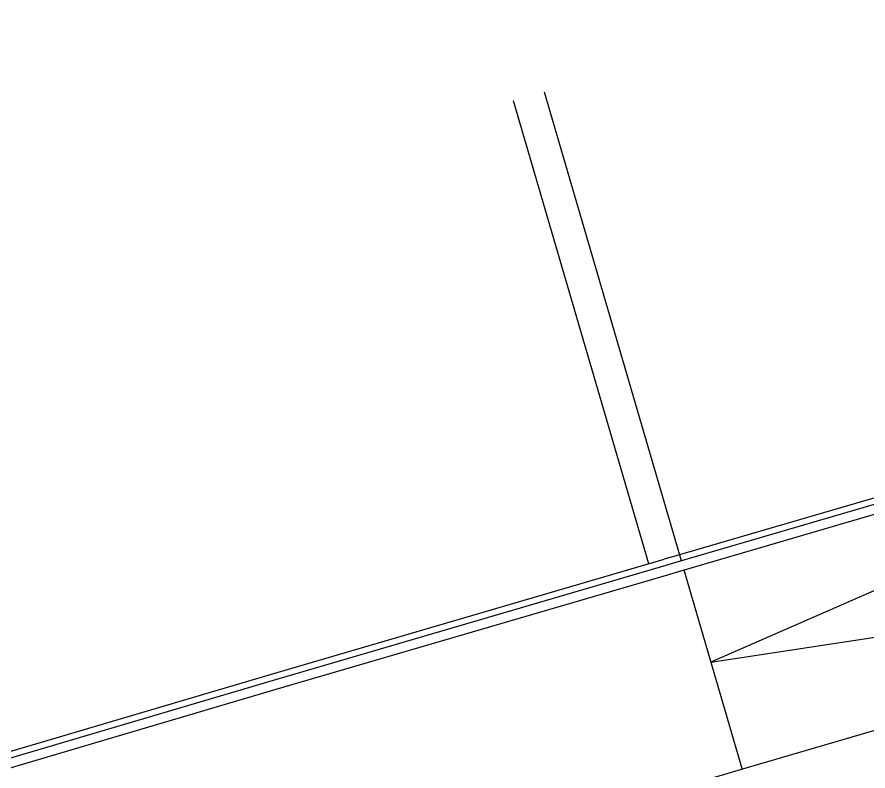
# Model space of a CAD drawing. Header units: millimetres. Extents: x 441156 to 441876, y 4514765 to 4515211.
# Drawn here: x 441402.74 to 441409.41, y 4514833.83 to 4514839.73 of the extents above; entities that cross this region are included whole.
import ezdxf

# ---------------------------------------------------------------- set-up
doc = ezdxf.new("R2010")
doc.units = ezdxf.units.MM
doc.layers.add('01_piscinas', color=254, linetype='Continuous')

msp = doc.modelspace()

# ---------------------------------------------------------------- linework, layer by layer
at = {"layer": '01_piscinas'}
for p, q in [((441406.86994762, 4514839.14394939, 0.00000053), (441407.92874765, 4514835.52328858, 0.00000053)), ((441407.68879713, 4514835.45311917, 0.00000053), (441406.6299971, 4514839.07377999, 0.00000053)), ((441407.8516753, 4514835.50075009, 0.00000053), (441413.0317346, 4514837.01556941, 0.00000053)), ((441407.8516753, 4514835.50075009, 0.00000053), (441407.80877239, 4514835.48820387, 0.00000053)), ((441407.92874765, 4514835.52328858, 0.00000053), (441407.94267791, 4514835.47565282, 0.00000055)), ((441404.73541728, 4514834.58945399, 0.00000053), (441407.80877239, 4514835.48820387, 0.00000053)), ((441407.96372873, 4514835.40366766, 0.00000059), (441408.41993351, 4514833.8436349, 0.00000131)), ((441392.84153746, 4514831.0752875, 0.00000053), (441404.73541728, 4514834.58945399, 0.00000053))]:
    msp.add_line(p, q, dxfattribs=at)
for points, elevation in [([(441354.71538196, 4514840.63501794), (441365.23645315, 4514823.04287855), (441365.35613154, 4514823.07724494), (441371.32264921, 4514824.80916876), (441377.82305395, 4514826.68567649), (441382.41410398, 4514828.01100024), (441388.32326564, 4514829.69140232), (441392.42079948, 4514830.89921958), (441392.85721221, 4514831.0281621), (441404.75102523, 4514834.54230884), (441407.82427544, 4514835.44102805), (441407.86717836, 4514835.45357427), (441413.04684124, 4514836.96827767, 0.0058354666), (441421.12704957, 4514839.28872511, -0.0022571436), (441421.71277017, 4514839.4343453, -0.0023177097), (441422.31388694, 4514839.57795839, -0.0002338764), (441422.32916534, 4514839.58154858, -0.0001087055), (441422.35743948, 4514839.58815283, -0.0248112764), (441428.88113576, 4514840.77281209, -0.026463513), (441435.90867104, 4514841.36220903, -0.0051616495), (441437.28482783, 4514841.39033601, -0.0227587176), (441445.60670634, 4514841.09564258), (441450.63340351, 4514840.78954602), (441466.58763211, 4514839.81802652)], 0.00000053), ([(441354.64111455, 4514840.61307697), (441365.20169914, 4514822.95486776), (441365.37693543, 4514823.00518795), (441371.34350363, 4514824.73712644), (441377.84385524, 4514826.61361882), (441382.43476199, 4514827.93890122), (441388.34412613, 4514829.61936088), (441392.44200494, 4514830.82727982), (441392.87846354, 4514830.95623588), (441404.77217634, 4514834.47035301), (441407.84532626, 4514835.3690429), (441407.88822918, 4514835.38158912), (441413.06729749, 4514836.89611864, 0.0058339136), (441421.14704095, 4514839.21642046, -0.0022510891), (441421.73053684, 4514839.36148005, -0.002317905), (441422.33102709, 4514839.5049432, -0.0002346539), (441422.34628775, 4514839.50852925, -0.0001087055), (441422.37448284, 4514839.51511501, -0.0248121987), (441428.89110417, 4514840.69847709, -0.0264644379), (441435.91097762, 4514841.2872445, -0.0051616495), (441437.28558627, 4514841.31533984, -0.0227607777), (441445.60139565, 4514841.02082704), (441450.6288449, 4514840.71468469), (441466.58574424, 4514839.74300255)], 0.00000053), ([(441423.85886923, 4514838.18205059, 0.0043910674), (441422.74228746, 4514837.93181474, 0.0001087055), (441422.71580414, 4514837.92562941, 0.0002530211), (441422.70095013, 4514837.92213834, 0.0023223363), (441422.11401232, 4514837.78191859, 0.0021175107), (441421.57846208, 4514837.64893041, -0.0058002285), (441413.50906231, 4514835.33186317), (441408.34286118, 4514833.82109643), (441408.29995824, 4514833.8085502), (441405.22898133, 4514832.91049578), (441399.30377795, 4514831.15983481)], 0.00000131)]:
    msp.add_lwpolyline(points, format="xyb", dxfattribs=dict(at, elevation=elevation))
at = {"layer": '01_piscinas', "elevation": 0.00000053}
msp.add_lwpolyline([(441413.52843529, 4514837.02307029), (441408.17434058, 4514834.68346174), (441414.80811958, 4514835.69122217)], dxfattribs=at)

doc.saveas('drawing.dxf')
